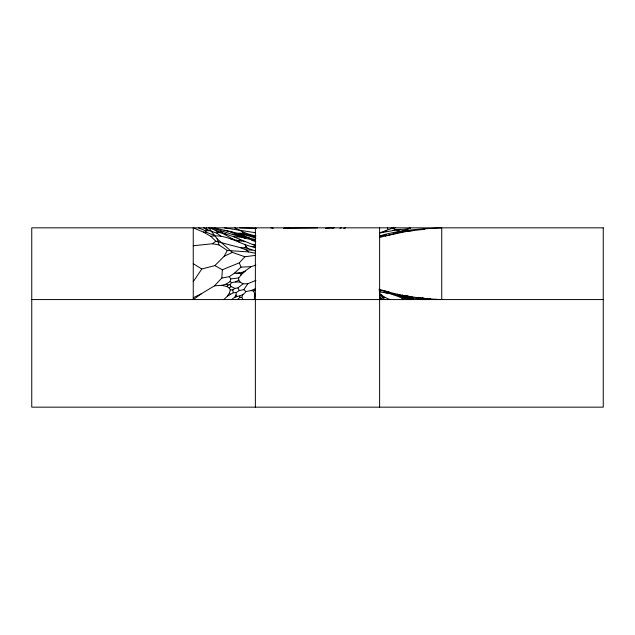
<?xml version="1.0" encoding="UTF-8"?>
<svg xmlns="http://www.w3.org/2000/svg" width="635" height="635" viewBox="0 0 635 635"><rect width="100%" height="100%" fill="white"/><g stroke="black" fill="none" stroke-linecap="round" stroke-linejoin="round"><path stroke-width="0.95" d="M255.183 253.222L248.602 251.912L246.134 249.944L240.633 247.737L215.884 241.244L210.812 236.307L203.327 232.045L193.254 227.838L193.262 299.569L201.303 293.799L214.471 285.829L221.821 278.043L222.361 269.772L239.3 262.827L244.888 256.762L255.199 255.397M254.341 299.569L254.508 293.656L253.69 291.052L251.198 290.56L245.943 291.528C242.689 297.077 235.712 295.172 231.727 299.569M234.68 297.323L235.998 295.021L236.276 292.521L239.292 290.568L243.808 289.639L247.809 283.71L255.921 280.408M221.821 278.043L229.306 276.669L230.791 278.892L238.617 277.955L243.927 271.804L251.262 266.621L255.857 265.113M240.816 275.272L241.006 273.622L243.237 272.423M255.548 236.998L242.84 233.315L243.03 232.037L234.791 227.838M214.471 285.829L221.694 285.345L226.028 284.194L230.1 281.567L230.791 278.892M223.798 299.569L227.314 296.275L229.402 292.989L230.354 289.854L229.283 288.147L226.965 286.504L221.694 285.345M254.683 296.497L255.453 294.894L254.508 293.656M243.038 299.569L241.792 297.394L242.872 294.489M403.257 299.569L402.058 298.252L399.185 296.775L399.391 296.243L412.004 298.744L413.615 298.22L427.244 299.569M379.77 232.878L393.2 227.838M193.254 281.638L201.779 269.002L214.876 265.589L224.163 256.27L227.282 250.484L248.602 251.912M383.151 231.775L385.334 231.362L385.866 230.6M226.028 284.194L228.108 284.98L230.021 284.694L231.577 282.615L235.553 281.948L240.07 282.067L243.022 283.813L247.809 283.71M226.965 286.504L228.108 284.98M379.619 237.442L402.344 231.505L410.678 227.838L405.717 229.235L395.208 229.576L392.962 230.6L379.889 232.95M229.306 276.669L234.259 273.304L240.998 267.16L251.262 266.621M229.283 288.147L231.084 286.536L234.847 288.385L237.942 287.893L243.022 283.813M243.189 272.883L245.626 270.796M237.387 299.569L239.959 297.402L241.792 297.394M253.69 291.052L255.46 289.592L255.222 288.734L251.198 290.56M230.354 289.854L232.799 289.893L234.847 288.385M193.254 245.769L212.423 243.753L215.884 241.244M227.314 296.275L233.283 292.735L236.276 292.521M391.66 228.679L393.954 228.663L395.145 227.838M240.633 247.737L244.324 247.793L245.681 246.92L248.166 248.499L255.341 250.896M235.553 281.948L238.808 280.13L238.617 277.955M193.254 297.775L201.303 293.799M402.058 298.252L407.233 298.545L410.678 299.569M224.163 256.27L232.402 252.397L244.888 256.762M234.259 273.304L239.506 273.121L243.927 271.804M198.493 227.838L205.407 230.751L209.526 230.68L216.678 233.045L218.607 232.37L226.274 234.228L233.902 236.799L255.691 245.84M386.612 234.561L381 236.093L380.016 235.863C400.121 229.751 420.854 229.013 441.738 227.838L441.738 299.569C420.553 298.728 399.344 295.87 379.135 289.25M398.423 232.291L404.836 230.203M339.923 228.314L341.392 227.838M379.317 236.625L381 236.093M210.812 236.307C226.258 233.458 240.236 244.785 255.135 247.491L254.746 246.856L251.682 246.372M343.71 228.394L345.575 227.838M419.608 297.886L424.474 298.363M392.962 230.6L400.225 229.719M418.679 298.561L430.72 298.902M385.151 236.006L407.384 231.259L424.886 229.203M237.442 235.736L242.792 236.426L254.826 239.466L254.564 240.308C239.84 237.577 225.703 231.878 211.225 227.838M332.319 228.195L334.224 227.838M223.385 233.791L233.061 239.204L238.125 240.887L241.649 240.911L245.118 241.76M434.491 299.569L436.062 299.291M401.685 296.831L406.837 298.26L409.829 298.339M402.344 231.505L407.384 231.259M402.884 297.323L403.916 297.656M395.224 232.545L414.171 230.449M317.492 227.838L284.52 228.282M402.249 295.196L408.773 296.902L412.242 296.974M238.054 273.153L239.863 272.994M379.095 289.75L397.74 295.481L413.615 298.22M379.508 291.902L388.644 293.259L399.185 296.775M325.35 228.306L333.026 227.838M283.527 228.298L290.465 228.163M392.589 294.33L393.343 294.307M401.082 295.966L404.876 296.561M31.75 299.569L603.25 299.569M380.048 295.727L382.627 297.315L384.866 297.331L389.874 299.569M246.134 249.944L252.024 250.079M384.342 292.378L388.644 293.259M233.902 236.799L240.244 237.014M239.847 227.838L255.548 228.386M382.667 295.886L380.722 294.791L384.866 297.331M214.201 227.838C228.124 231.584 242.245 233.569 255.913 238.173M238.704 233.156L242.84 233.315M203.327 232.045L206.169 232.156L214.114 235.323M230.886 239.109L233.061 239.204M422.323 298.379L427.18 298.617M236.371 273.217L241.006 273.622M422.505 298.188L423.259 298.252M242.252 234.172L246.491 234.505M232.307 234.045L238.998 235.061L242.792 236.426M230.172 231.894L238.538 234.434L243.903 235.029M422.14 298.132L422.775 298.204M403.535 298.252L408.019 298.863M385.334 231.362L386.651 231.521M383.73 290.624L390.652 292.576M406.471 296.156L410.258 296.767M406.456 295.974L409.067 296.434M239.125 273.177L240.173 273.399M224.314 227.838L255.516 232.735M252.571 244.269L255.326 244.729M212.423 243.753L219.004 244.927L227.282 250.484M397.058 230.497L399.812 230.997M244.324 247.793L248.166 248.499M406.741 297.617L408.845 298.204M270.907 227.838L273.248 228.275M416.584 297.593L420.005 298.252M236.299 240.141L239.133 240.705M203.724 227.838L209.526 230.68M224.076 230.227L232.204 231.965M243.03 232.037L249.015 234.299L256.024 235.966M422.966 298.323L423.426 298.426M286.433 227.838L287.337 228.084M208.963 227.838L226.274 234.228M407.726 296.235L408.448 296.442M423.045 299.156L424.37 299.569M251.476 240.117L255.826 241.665M397.367 294.219L402.114 295.95M237.434 234.894L240.816 236.133M385.818 292.56L386.342 292.759M240.022 236.299L245.221 238.284M403.288 297.085L405.289 297.871M241.34 234.759L249.753 238.173M397.74 295.481L399.391 296.243M403.939 296.632L404.9 297.093M391.263 227.838L391.922 228.155M404.511 297.759L405.781 298.379M379.135 290.957L380.865 291.814M256.524 228.417L255.373 227.838L255.373 407.162M249.015 234.299L251.269 235.537M214.876 265.589L222.361 269.772M215.154 230.418L218.607 232.37M193.254 263.7L201.779 269.002M404.233 230.87L404.749 231.196M239.038 239.204L241.649 240.911M379.484 297.585L382.445 299.569M379.484 296.997L383.215 299.569M230.1 281.567L231.577 282.615M393.954 228.663L395.208 229.576M216.678 233.045L220.996 236.188M405.717 229.235L406.63 229.933M386.12 292.116L386.691 292.584M243.808 289.639L245.943 291.528M208.78 227.838L217.194 238.847L232.402 252.397M379.516 293.267L381.23 294.815M220.686 231.1L222.004 232.299M205.605 228.798L207.129 230.338M388.628 292.322L389.128 292.854M382.627 297.315L384.747 299.569M412.004 298.744L412.75 299.569M244.856 244.658L246.65 247.301M235.998 295.021L237.133 296.347M238.125 240.887L239.054 242.094M238.538 234.434L238.998 235.061M229.402 292.989L230.275 294.172M238.808 280.13L240.07 282.067M230.021 284.694L231.084 286.536M205.407 230.751L206.169 232.156M237.942 287.893L239.292 290.568M206.343 227.838L206.947 229.084M387.382 227.838L388.056 229.362M239.3 262.827L240.998 267.16M234.466 233.386L234.783 234.299M217.194 238.847L219.004 244.927M232.799 289.893L233.283 292.735M239.752 296.156L239.959 297.402M245.626 246.118L245.681 246.92M255.016 294.529L255.032 295.537M379.619 227.838L379.611 407.162M603.25 227.838L31.75 227.838L31.75 407.162L603.25 407.162L603.25 227.838"/></g></svg>
